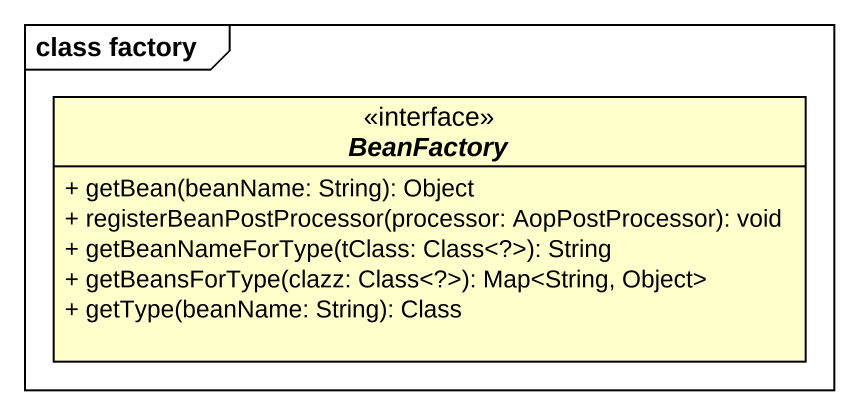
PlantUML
@startuml
mainframe class factory
hide circle
hide empty members
skinparam classAttributeIconSize 0
interface BeanFactory <<interface>> {
  + getBean(beanName: String): Object
  + registerBeanPostProcessor(processor: AopPostProcessor): void
  + getBeanNameForType(tClass: Class<?>): String
  + getBeansForType(clazz: Class<?>): Map<String, Object>
  + getType(beanName: String): Class
}
@enduml
